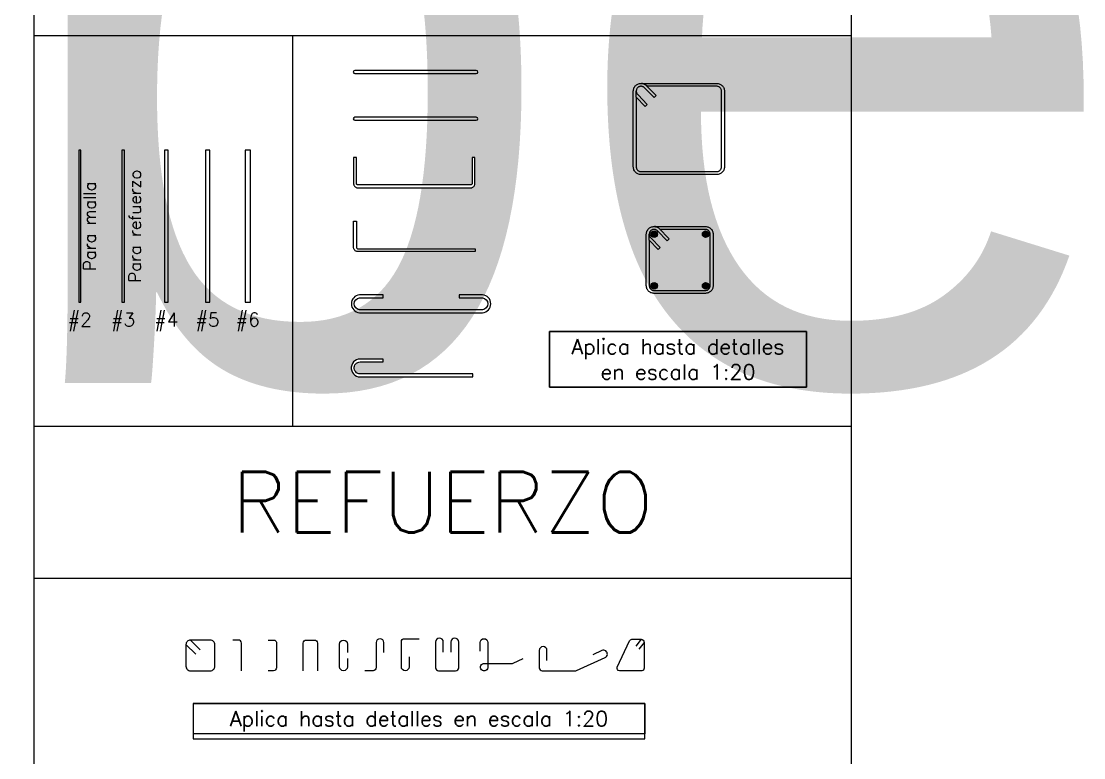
# Model space of a CAD drawing. Header units: millimetres. Extents: x -0.7 to 82.3, y -14.8 to 42.8.
# Drawn here: x 17.405 to 20.903, y 21.333 to 23.757 of the extents above; entities that cross this region are included whole.
import ezdxf
from ezdxf.enums import TextEntityAlignment as Align

# ---------------------------------------------------------------- set-up
doc = ezdxf.new("R2018")
doc.units = ezdxf.units.MM
doc.header["$LTSCALE"] = 0.01
for name, color, linetype in [('FC_BORDES', 4, 'Continuous'), ('FC_COTAS', 1, 'Continuous'), ('FC_R-80', 11, 'Continuous'), ('FC_REFUERZO 2', 1, 'Continuous')]:
    doc.layers.add(name, color=color, linetype=linetype)
doc.styles.add('FC_TEXT1', font='romans.shx')
doc.styles.get("Standard").update_dxf_attribs({"font": 'romans.shx'})

# ---------------------------------------------------------------- blocks, each defined once
blk = doc.blocks.new('*U94')
at = {"color": 0, "lineweight": -2}
blk.add_wipeout([(0.325, 0.0294), (0.4035, 0.0294), (0.4076, 0.0285), (0.4111, 0.0274), (0.4145, 0.0258), (0.4176, 0.0237), (0.4204, 0.0213), (0.4229, 0.0186), (0.4251, 0.0156), (0.4268, 0.0123), (0.4282, 0.0089), (0.4291, 0.0053), (0.4295, 0.0016), (0.4295, -0.0021), (0.429, -0.0058), (0.428, -0.0094), (0.4266, -0.0128), (0.4248, -0.0161), (0.4226, -0.019), (0.42, -0.0217), (0.4171, -0.0241), (0.414, -0.026), (0.4106, -0.0276), (0.4071, -0.0287), (0.4032, -0.0294), (-0.0032, -0.0294), (-0.0071, -0.0287), (-0.0106, -0.0276), (-0.014, -0.026), (-0.0171, -0.0241), (-0.02, -0.0217), (-0.0226, -0.019), (-0.0248, -0.0161), (-0.0266, -0.0128), (-0.028, -0.0094), (-0.029, -0.0058), (-0.0295, -0.0021), (-0.0295, 0.0016), (-0.0291, 0.0053), (-0.0282, 0.0089), (-0.0268, 0.0123), (-0.0251, 0.0156), (-0.0229, 0.0186), (-0.0204, 0.0213), (-0.0176, 0.0237), (-0.0145, 0.0258), (-0.0111, 0.0274), (-0.0076, 0.0285), (-0.004, 0.0293), (-0.0026, 0.0294), (0.075, 0.0294), (0.075, 0.0198), (-0.0022, 0.0198), (-0.0027, 0.0197), (-0.0051, 0.0193), (-0.0075, 0.0185), (-0.0098, 0.0174), (-0.0119, 0.016), (-0.0138, 0.0144), (-0.0155, 0.0126), (-0.0169, 0.0105), (-0.0181, 0.0083), (-0.019, 0.006), (-0.0196, 0.0036), (-0.0199, 0.0011), (-0.0199, -0.0014), (-0.0195, -0.0039), (-0.0189, -0.0063), (-0.0179, -0.0086), (-0.0167, -0.0108), (-0.0152, -0.0128), (-0.0135, -0.0146), (-0.0116, -0.0162), (-0.0094, -0.0175), (-0.0072, -0.0186), (-0.0048, -0.0193), (-0.0024, -0.0198), (0.4024, -0.0198), (0.4048, -0.0193), (0.4072, -0.0186), (0.4094, -0.0175), (0.4116, -0.0162), (0.4135, -0.0146), (0.4152, -0.0128), (0.4167, -0.0108), (0.4179, -0.0086), (0.4189, -0.0063), (0.4195, -0.0039), (0.4199, -0.0014), (0.4199, 0.0011), (0.4196, 0.0036), (0.419, 0.006), (0.4181, 0.0083), (0.4169, 0.0105), (0.4155, 0.0126), (0.4138, 0.0144), (0.4119, 0.016), (0.4098, 0.0174), (0.4075, 0.0185), (0.4051, 0.0193), (0.4025, 0.0198), (0.325, 0.0198)], dxfattribs=at)
blk.add_lwpolyline([(0.325, 0.0198), (0.4021, 0.0198, -0.900773), (0.4021, -0.0198), (-0.0021, -0.0198, -0.900773), (-0.0021, 0.0198), (0.075, 0.0198), (0.075, 0.0294), (-0.0025, 0.0294, 0.917819), (-0.0025, -0.0294), (0.4025, -0.0294), (0.4025, -0.0294, 0.917819), (0.4025, 0.0294), (0.325, 0.0294)], format="xyb", close=True, dxfattribs=at)
blk = doc.blocks.new('*U93')
at = {"color": 0, "lineweight": -2}
blk.add_lwpolyline([(0.4, 0.005), (0, 0.005, 1), (0, -0.005), (0.4, -0.005, 1)], format="xyb", close=True, dxfattribs=at)
blk = doc.blocks.new('*U59')
at = {"color": 0, "ltscale": 1.5}
blk.add_lwpolyline([(-0.1048, -0.0096), (-0.1048, -0.0096)], dxfattribs=at)
blk.add_wipeout([(-0.1228, 0), (0.1247, 0), (0.1273, -0.0001), (0.1299, -0.0006), (0.1325, -0.0012), (0.135, -0.0022), (0.1373, -0.0034), (0.1396, -0.0048), (0.1416, -0.0065), (0.1435, -0.0084), (0.1452, -0.0104), (0.1466, -0.0127), (0.1478, -0.015), (0.1488, -0.0175), (0.1494, -0.0201), (0.1499, -0.0227), (0.15, -0.0253), (0.15, -0.2747), (0.1499, -0.2773), (0.1494, -0.2799), (0.1488, -0.2825), (0.1478, -0.285), (0.1466, -0.2873), (0.1452, -0.2896), (0.1435, -0.2916), (0.1416, -0.2935), (0.1396, -0.2952), (0.1373, -0.2966), (0.135, -0.2978), (0.1325, -0.2988), (0.1299, -0.2994), (0.1273, -0.2999), (0.1247, -0.3), (-0.1247, -0.3), (-0.1273, -0.2999), (-0.1299, -0.2994), (-0.1325, -0.2988), (-0.135, -0.2978), (-0.1373, -0.2966), (-0.1396, -0.2952), (-0.1416, -0.2935), (-0.1435, -0.2916), (-0.1452, -0.2896), (-0.1466, -0.2873), (-0.1478, -0.285), (-0.1488, -0.2825), (-0.1494, -0.2799), (-0.1499, -0.2773), (-0.15, -0.2747), (-0.15, -0.0253), (-0.1499, -0.0227), (-0.1494, -0.0201), (-0.1488, -0.0175), (-0.1478, -0.015), (-0.1466, -0.0127), (-0.1452, -0.0104), (-0.1435, -0.0084), (-0.1416, -0.0065), (-0.1396, -0.0048), (-0.1373, -0.0034), (-0.135, -0.0022), (-0.1325, -0.0012), (-0.1299, -0.0006), (-0.1273, -0.0001), (-0.1247, 0), (-0.122, -0.0001), (-0.1194, -0.0006), (-0.1168, -0.0012), (-0.1144, -0.0022), (-0.112, -0.0034), (-0.1098, -0.0048), (-0.1084, -0.006), (-0.075, -0.0403), (-0.0818, -0.047), (-0.113, -0.0148), (-0.1141, -0.0137), (-0.1154, -0.0126), (-0.1168, -0.0117), (-0.1183, -0.011), (-0.1198, -0.0104), (-0.1214, -0.01), (-0.123, -0.0097), (-0.1247, -0.0096), (-0.1263, -0.0097), (-0.1279, -0.01), (-0.1295, -0.0104), (-0.1311, -0.011), (-0.1325, -0.0117), (-0.1339, -0.0126), (-0.1352, -0.0137), (-0.1363, -0.0148), (-0.1374, -0.0161), (-0.1383, -0.0175), (-0.139, -0.0189), (-0.1396, -0.0205), (-0.14, -0.0221), (-0.1403, -0.0237), (-0.1404, -0.0253), (-0.1403, -0.027), (-0.14, -0.0286), (-0.1396, -0.0302), (-0.139, -0.0317), (-0.1383, -0.0332), (-0.1374, -0.0346), (-0.1363, -0.0359), (-0.1352, -0.037), (-0.1341, -0.0379), (-0.1045, -0.0691), (-0.1115, -0.0757), (-0.1404, -0.0452), (-0.1404, -0.2747), (-0.1403, -0.2763), (-0.14, -0.2779), (-0.1396, -0.2795), (-0.139, -0.2811), (-0.1383, -0.2825), (-0.1374, -0.2839), (-0.1363, -0.2852), (-0.1352, -0.2863), (-0.1339, -0.2874), (-0.1325, -0.2883), (-0.1311, -0.289), (-0.1295, -0.2896), (-0.1279, -0.29), (-0.1263, -0.2903), (-0.1247, -0.2904), (0.1247, -0.2904), (0.1263, -0.2903), (0.1279, -0.29), (0.1295, -0.2896), (0.1311, -0.289), (0.1325, -0.2883), (0.1339, -0.2874), (0.1352, -0.2863), (0.1363, -0.2852), (0.1374, -0.2839), (0.1383, -0.2825), (0.139, -0.2811), (0.1396, -0.2795), (0.14, -0.2779), (0.1403, -0.2763), (0.1404, -0.2747), (0.1404, -0.0253), (0.1403, -0.0237), (0.14, -0.0221), (0.1396, -0.0205), (0.139, -0.0189), (0.1383, -0.0175), (0.1374, -0.0161), (0.1363, -0.0148), (0.1352, -0.0137), (0.1339, -0.0126), (0.1325, -0.0117), (0.1311, -0.011), (0.1295, -0.0104), (0.1279, -0.01), (0.1263, -0.0097), (0.1257, -0.0097), (-0.1046, -0.0097), (-0.1083, -0.0059), (-0.1097, -0.0048), (-0.1119, -0.0033), (-0.1143, -0.0021), (-0.1168, -0.0011), (-0.1194, -0.0005), (-0.122, 0)], dxfattribs=at)
blk.add_lwpolyline([(-0.1228, 0), (0.1247, 0), (0.1273, -0.0001), (0.1299, -0.0006), (0.1325, -0.0012), (0.135, -0.0022), (0.1373, -0.0034), (0.1396, -0.0048), (0.1416, -0.0065), (0.1435, -0.0084), (0.1452, -0.0104), (0.1466, -0.0127), (0.1478, -0.015), (0.1488, -0.0175), (0.1494, -0.0201), (0.1499, -0.0227), (0.15, -0.0253), (0.15, -0.2747), (0.1499, -0.2773), (0.1494, -0.2799), (0.1488, -0.2825), (0.1478, -0.285), (0.1466, -0.2873), (0.1452, -0.2896), (0.1435, -0.2916), (0.1416, -0.2935), (0.1396, -0.2952), (0.1373, -0.2966), (0.135, -0.2978), (0.1325, -0.2988), (0.1299, -0.2994), (0.1273, -0.2999), (0.1247, -0.3), (-0.1247, -0.3), (-0.1273, -0.2999), (-0.1299, -0.2994), (-0.1325, -0.2988), (-0.135, -0.2978), (-0.1373, -0.2966), (-0.1396, -0.2952), (-0.1416, -0.2935), (-0.1435, -0.2916), (-0.1452, -0.2896), (-0.1466, -0.2873), (-0.1478, -0.285), (-0.1488, -0.2825), (-0.1494, -0.2799), (-0.1499, -0.2773), (-0.15, -0.2747), (-0.15, -0.0253), (-0.1499, -0.0227), (-0.1494, -0.0201), (-0.1488, -0.0175), (-0.1478, -0.015), (-0.1466, -0.0127), (-0.1452, -0.0104), (-0.1435, -0.0084), (-0.1416, -0.0065), (-0.1396, -0.0048), (-0.1373, -0.0034), (-0.135, -0.0022), (-0.1325, -0.0012), (-0.1299, -0.0006), (-0.1273, -0.0001), (-0.1247, 0), (-0.122, -0.0001), (-0.1194, -0.0006), (-0.1168, -0.0012), (-0.1144, -0.0022), (-0.112, -0.0034), (-0.1098, -0.0048), (-0.1084, -0.006), (-0.075, -0.0403), (-0.0818, -0.047), (-0.113, -0.0148), (-0.1141, -0.0137), (-0.1154, -0.0126), (-0.1168, -0.0117), (-0.1183, -0.011), (-0.1198, -0.0104), (-0.1214, -0.01), (-0.123, -0.0097), (-0.1247, -0.0096), (-0.1263, -0.0097), (-0.1279, -0.01), (-0.1295, -0.0104), (-0.1311, -0.011), (-0.1325, -0.0117), (-0.1339, -0.0126), (-0.1352, -0.0137), (-0.1363, -0.0148), (-0.1374, -0.0161), (-0.1383, -0.0175), (-0.139, -0.0189), (-0.1396, -0.0205), (-0.14, -0.0221), (-0.1403, -0.0237), (-0.1404, -0.0253), (-0.1403, -0.027), (-0.14, -0.0286), (-0.1396, -0.0302), (-0.139, -0.0317), (-0.1383, -0.0332), (-0.1374, -0.0346), (-0.1363, -0.0359), (-0.1352, -0.037), (-0.1341, -0.0379), (-0.1045, -0.0691), (-0.1115, -0.0757), (-0.1404, -0.0452), (-0.1404, -0.2747), (-0.1403, -0.2763), (-0.14, -0.2779), (-0.1396, -0.2795), (-0.139, -0.2811), (-0.1383, -0.2825), (-0.1374, -0.2839), (-0.1363, -0.2852), (-0.1352, -0.2863), (-0.1339, -0.2874), (-0.1325, -0.2883), (-0.1311, -0.289), (-0.1295, -0.2896), (-0.1279, -0.29), (-0.1263, -0.2903), (-0.1247, -0.2904), (0.1247, -0.2904), (0.1263, -0.2903), (0.1279, -0.29), (0.1295, -0.2896), (0.1311, -0.289), (0.1325, -0.2883), (0.1339, -0.2874), (0.1352, -0.2863), (0.1363, -0.2852), (0.1374, -0.2839), (0.1383, -0.2825), (0.139, -0.2811), (0.1396, -0.2795), (0.14, -0.2779), (0.1403, -0.2763), (0.1404, -0.2747), (0.1404, -0.0253), (0.1403, -0.0237), (0.14, -0.0221), (0.1396, -0.0205), (0.139, -0.0189), (0.1383, -0.0175), (0.1374, -0.0161), (0.1363, -0.0148), (0.1352, -0.0137), (0.1339, -0.0126), (0.1325, -0.0117), (0.1311, -0.011), (0.1295, -0.0104), (0.1279, -0.01), (0.1263, -0.0097), (0.1257, -0.0097), (-0.1046, -0.0097), (-0.1083, -0.0059), (-0.1097, -0.0048), (-0.1119, -0.0033), (-0.1143, -0.0021), (-0.1168, -0.0011), (-0.1194, -0.0005), (-0.122, 0)], close=True, dxfattribs=at)
blk.add_lwpolyline([(-0.1404, -0.0452), (-0.1404, -0.0253)], dxfattribs=at)
blk = doc.blocks.new('*U57')
at = {"layer": 'FC_REFUERZO 2'}
h = blk.add_hatch(color=256, dxfattribs=at)
h.dxf.hatch_style = 1
edge = h.paths.add_edge_path()
edge.add_arc((0, 0), 0.0119, 0, 360, ccw=False)
blk.add_circle((0, 0), 0.0119, dxfattribs=at)
blk = doc.blocks.new('*U60')
at = {"color": 0, "ltscale": 1.5}
blk.add_lwpolyline([(0.0852, -0.0496), (0.0852, -0.0496)], dxfattribs=at)
blk.add_wipeout([(0.0672, -0.04), (0.2347, -0.04), (0.2373, -0.0401), (0.2399, -0.0406), (0.2425, -0.0412), (0.245, -0.0422), (0.2473, -0.0434), (0.2496, -0.0448), (0.2516, -0.0465), (0.2535, -0.0484), (0.2552, -0.0504), (0.2566, -0.0527), (0.2578, -0.055), (0.2588, -0.0575), (0.2594, -0.0601), (0.2599, -0.0627), (0.26, -0.0653), (0.26, -0.2347), (0.2599, -0.2373), (0.2594, -0.2399), (0.2588, -0.2425), (0.2578, -0.245), (0.2566, -0.2473), (0.2552, -0.2496), (0.2535, -0.2516), (0.2516, -0.2535), (0.2496, -0.2552), (0.2473, -0.2566), (0.245, -0.2578), (0.2425, -0.2588), (0.2399, -0.2594), (0.2373, -0.2599), (0.2347, -0.26), (0.0653, -0.26), (0.0627, -0.2599), (0.0601, -0.2594), (0.0575, -0.2588), (0.055, -0.2578), (0.0527, -0.2566), (0.0504, -0.2552), (0.0484, -0.2535), (0.0465, -0.2516), (0.0448, -0.2496), (0.0434, -0.2473), (0.0422, -0.245), (0.0412, -0.2425), (0.0406, -0.2399), (0.0401, -0.2373), (0.04, -0.2347), (0.04, -0.0653), (0.0401, -0.0627), (0.0406, -0.0601), (0.0412, -0.0575), (0.0422, -0.055), (0.0434, -0.0527), (0.0448, -0.0504), (0.0465, -0.0484), (0.0484, -0.0465), (0.0504, -0.0448), (0.0527, -0.0434), (0.055, -0.0422), (0.0575, -0.0412), (0.0601, -0.0406), (0.0627, -0.0401), (0.0653, -0.04), (0.068, -0.0401), (0.0706, -0.0406), (0.0732, -0.0412), (0.0756, -0.0422), (0.078, -0.0434), (0.0802, -0.0448), (0.0816, -0.046), (0.115, -0.0803), (0.1082, -0.087), (0.077, -0.0548), (0.0759, -0.0537), (0.0746, -0.0526), (0.0732, -0.0517), (0.0717, -0.051), (0.0702, -0.0504), (0.0686, -0.05), (0.067, -0.0497), (0.0653, -0.0496), (0.0637, -0.0497), (0.0621, -0.05), (0.0605, -0.0504), (0.0589, -0.051), (0.0575, -0.0517), (0.0561, -0.0526), (0.0548, -0.0537), (0.0537, -0.0548), (0.0526, -0.0561), (0.0517, -0.0575), (0.051, -0.0589), (0.0504, -0.0605), (0.05, -0.0621), (0.0497, -0.0637), (0.0496, -0.0653), (0.0497, -0.067), (0.05, -0.0686), (0.0504, -0.0702), (0.051, -0.0717), (0.0517, -0.0732), (0.0526, -0.0746), (0.0537, -0.0759), (0.0548, -0.077), (0.0559, -0.0779), (0.0855, -0.1091), (0.0785, -0.1157), (0.0496, -0.0852), (0.0496, -0.2347), (0.0497, -0.2363), (0.05, -0.2379), (0.0504, -0.2395), (0.051, -0.2411), (0.0517, -0.2425), (0.0526, -0.2439), (0.0537, -0.2452), (0.0548, -0.2463), (0.0561, -0.2474), (0.0575, -0.2483), (0.0589, -0.249), (0.0605, -0.2496), (0.0621, -0.25), (0.0637, -0.2503), (0.0653, -0.2504), (0.2347, -0.2504), (0.2363, -0.2503), (0.2379, -0.25), (0.2395, -0.2496), (0.2411, -0.249), (0.2425, -0.2483), (0.2439, -0.2474), (0.2452, -0.2463), (0.2463, -0.2452), (0.2474, -0.2439), (0.2483, -0.2425), (0.249, -0.2411), (0.2496, -0.2395), (0.25, -0.2379), (0.2503, -0.2363), (0.2504, -0.2347), (0.2504, -0.0653), (0.2503, -0.0637), (0.25, -0.0621), (0.2496, -0.0605), (0.249, -0.0589), (0.2483, -0.0575), (0.2474, -0.0561), (0.2463, -0.0548), (0.2452, -0.0537), (0.2439, -0.0526), (0.2425, -0.0517), (0.2411, -0.051), (0.2395, -0.0504), (0.2379, -0.05), (0.2363, -0.0497), (0.2357, -0.0497), (0.0854, -0.0497), (0.0817, -0.0459), (0.0803, -0.0448), (0.0781, -0.0433), (0.0757, -0.0421), (0.0732, -0.0411), (0.0706, -0.0405), (0.068, -0.04)], dxfattribs=at)
blk.add_lwpolyline([(0.0672, -0.04), (0.2347, -0.04), (0.2373, -0.0401), (0.2399, -0.0406), (0.2425, -0.0412), (0.245, -0.0422), (0.2473, -0.0434), (0.2496, -0.0448), (0.2516, -0.0465), (0.2535, -0.0484), (0.2552, -0.0504), (0.2566, -0.0527), (0.2578, -0.055), (0.2588, -0.0575), (0.2594, -0.0601), (0.2599, -0.0627), (0.26, -0.0653), (0.26, -0.2347), (0.2599, -0.2373), (0.2594, -0.2399), (0.2588, -0.2425), (0.2578, -0.245), (0.2566, -0.2473), (0.2552, -0.2496), (0.2535, -0.2516), (0.2516, -0.2535), (0.2496, -0.2552), (0.2473, -0.2566), (0.245, -0.2578), (0.2425, -0.2588), (0.2399, -0.2594), (0.2373, -0.2599), (0.2347, -0.26), (0.0653, -0.26), (0.0627, -0.2599), (0.0601, -0.2594), (0.0575, -0.2588), (0.055, -0.2578), (0.0527, -0.2566), (0.0504, -0.2552), (0.0484, -0.2535), (0.0465, -0.2516), (0.0448, -0.2496), (0.0434, -0.2473), (0.0422, -0.245), (0.0412, -0.2425), (0.0406, -0.2399), (0.0401, -0.2373), (0.04, -0.2347), (0.04, -0.0653), (0.0401, -0.0627), (0.0406, -0.0601), (0.0412, -0.0575), (0.0422, -0.055), (0.0434, -0.0527), (0.0448, -0.0504), (0.0465, -0.0484), (0.0484, -0.0465), (0.0504, -0.0448), (0.0527, -0.0434), (0.055, -0.0422), (0.0575, -0.0412), (0.0601, -0.0406), (0.0627, -0.0401), (0.0653, -0.04), (0.068, -0.0401), (0.0706, -0.0406), (0.0732, -0.0412), (0.0756, -0.0422), (0.078, -0.0434), (0.0802, -0.0448), (0.0816, -0.046), (0.115, -0.0803), (0.1082, -0.087), (0.077, -0.0548), (0.0759, -0.0537), (0.0746, -0.0526), (0.0732, -0.0517), (0.0717, -0.051), (0.0702, -0.0504), (0.0686, -0.05), (0.067, -0.0497), (0.0653, -0.0496), (0.0637, -0.0497), (0.0621, -0.05), (0.0605, -0.0504), (0.0589, -0.051), (0.0575, -0.0517), (0.0561, -0.0526), (0.0548, -0.0537), (0.0537, -0.0548), (0.0526, -0.0561), (0.0517, -0.0575), (0.051, -0.0589), (0.0504, -0.0605), (0.05, -0.0621), (0.0497, -0.0637), (0.0496, -0.0653), (0.0497, -0.067), (0.05, -0.0686), (0.0504, -0.0702), (0.051, -0.0717), (0.0517, -0.0732), (0.0526, -0.0746), (0.0537, -0.0759), (0.0548, -0.077), (0.0559, -0.0779), (0.0855, -0.1091), (0.0785, -0.1157), (0.0496, -0.0852), (0.0496, -0.2347), (0.0497, -0.2363), (0.05, -0.2379), (0.0504, -0.2395), (0.051, -0.2411), (0.0517, -0.2425), (0.0526, -0.2439), (0.0537, -0.2452), (0.0548, -0.2463), (0.0561, -0.2474), (0.0575, -0.2483), (0.0589, -0.249), (0.0605, -0.2496), (0.0621, -0.25), (0.0637, -0.2503), (0.0653, -0.2504), (0.2347, -0.2504), (0.2363, -0.2503), (0.2379, -0.25), (0.2395, -0.2496), (0.2411, -0.249), (0.2425, -0.2483), (0.2439, -0.2474), (0.2452, -0.2463), (0.2463, -0.2452), (0.2474, -0.2439), (0.2483, -0.2425), (0.249, -0.2411), (0.2496, -0.2395), (0.25, -0.2379), (0.2503, -0.2363), (0.2504, -0.2347), (0.2504, -0.0653), (0.2503, -0.0637), (0.25, -0.0621), (0.2496, -0.0605), (0.249, -0.0589), (0.2483, -0.0575), (0.2474, -0.0561), (0.2463, -0.0548), (0.2452, -0.0537), (0.2439, -0.0526), (0.2425, -0.0517), (0.2411, -0.051), (0.2395, -0.0504), (0.2379, -0.05), (0.2363, -0.0497), (0.2357, -0.0497), (0.0854, -0.0497), (0.0817, -0.0459), (0.0803, -0.0448), (0.0781, -0.0433), (0.0757, -0.0421), (0.0732, -0.0411), (0.0706, -0.0405), (0.068, -0.04)], close=True, dxfattribs=at)
blk.add_lwpolyline([(0.0496, -0.0852), (0.0496, -0.0653)], dxfattribs=at)
at = {"layer": 'FC_REFUERZO 2', "ltscale": 0.9, "xscale": 0.9, "yscale": 0.9, "zscale": 0.9}
for p in [(0.0659, -0.065), (0.2354, -0.065), (0.0659, -0.2353), (0.2354, -0.2351)]:
    blk.add_blockref('*U57', p, dxfattribs=at)
blk = doc.blocks.new('*U65')
at = {"layer": 'FC_R-80', "lineweight": 30, "flags": 104}
blk.add_attdef('DIRECCIÓN', text='', height=0.002, dxfattribs=at).set_placement((0.000002, 0.002353, 0), align=Align.MIDDLE_CENTER)
blk = doc.blocks.new('FC_B_Gancho tipo 4')
at = {"ltscale": 0.6}
blk.add_wipeout([(0.0148, 0.0096), (0.0141, 0.0097), (0.0135, 0.0098), (0.0128, 0.0101), (0.0122, 0.0104), (0.0117, 0.0108), (0.0112, 0.0112), (0.0107, 0.0117), (0.0103, 0.0123), (0.01, 0.0129), (0.0098, 0.0135), (0.0097, 0.0142), (0.0096, 0.0149), (0.0096, 0.1), (0, 0.1), (0, 0.0146), (0.0002, 0.0128), (0.0006, 0.0109), (0.0012, 0.0091), (0.002, 0.0075), (0.0031, 0.0059), (0.0043, 0.0045), (0.0057, 0.0032), (0.0073, 0.0021), (0.0089, 0.0013), (0.0107, 0.0006), (0.0125, 0.0002), (0.0144, 0), (0.3856, 0), (0.3875, 0.0002), (0.3893, 0.0006), (0.3911, 0.0013), (0.3928, 0.0021), (0.3943, 0.0032), (0.3957, 0.0045), (0.3969, 0.0059), (0.398, 0.0075), (0.3988, 0.0091), (0.3995, 0.0109), (0.3998, 0.0128), (0.4, 0.0146), (0.4, 0.1), (0.3904, 0.1), (0.3904, 0.0149), (0.3903, 0.0142), (0.3902, 0.0135), (0.39, 0.0129), (0.3897, 0.0123), (0.3893, 0.0117), (0.3889, 0.0112), (0.3883, 0.0108), (0.3878, 0.0104), (0.3872, 0.0101), (0.3866, 0.0098), (0.3859, 0.0097), (0.3852, 0.0096)], dxfattribs=at)
blk.add_lwpolyline([(0.0148, 0.0096), (0.0141, 0.0097), (0.0135, 0.0098), (0.0128, 0.0101), (0.0122, 0.0104), (0.0117, 0.0108), (0.0112, 0.0112), (0.0107, 0.0117), (0.0103, 0.0123), (0.01, 0.0129), (0.0098, 0.0135), (0.0097, 0.0142), (0.0096, 0.0149), (0.0096, 0.1), (0, 0.1), (0, 0.0146), (0.0002, 0.0128), (0.0006, 0.0109), (0.0012, 0.0091), (0.002, 0.0075), (0.0031, 0.0059), (0.0043, 0.0045), (0.0057, 0.0032), (0.0073, 0.0021), (0.0089, 0.0013), (0.0107, 0.0006), (0.0125, 0.0002), (0.0144, 0), (0.3856, 0), (0.3875, 0.0002), (0.3893, 0.0006), (0.3911, 0.0013), (0.3928, 0.0021), (0.3943, 0.0032), (0.3957, 0.0045), (0.3969, 0.0059), (0.398, 0.0075), (0.3988, 0.0091), (0.3995, 0.0109), (0.3998, 0.0128), (0.4, 0.0146), (0.4, 0.1), (0.3904, 0.1), (0.3904, 0.0149), (0.3903, 0.0142), (0.3902, 0.0135), (0.39, 0.0129), (0.3897, 0.0123), (0.3893, 0.0117), (0.3889, 0.0112), (0.3883, 0.0108), (0.3878, 0.0104), (0.3872, 0.0101), (0.3866, 0.0098), (0.3859, 0.0097), (0.3852, 0.0096)], close=True, dxfattribs=at)
blk = doc.blocks.new('*U96')
at = {"color": 0, "ltscale": 0.6}
blk.add_wipeout([(0.4001, 0), (0.0144, 0), (0.0125, 0.0002), (0.0107, 0.0006), (0.0089, 0.0013), (0.0073, 0.0021), (0.0057, 0.0032), (0.0043, 0.0045), (0.0031, 0.0059), (0.002, 0.0075), (0.0012, 0.0091), (0.0006, 0.0109), (0.0002, 0.0128), (0, 0.0146), (0, 0.1001), (0.0096, 0.1001), (0.0096, 0.0149), (0.0097, 0.0142), (0.0098, 0.0135), (0.01, 0.0129), (0.0103, 0.0123), (0.0107, 0.0117), (0.0112, 0.0112), (0.0117, 0.0108), (0.0122, 0.0104), (0.0128, 0.0101), (0.0135, 0.0098), (0.0141, 0.0097), (0.0148, 0.0096), (0.4001, 0.0096)], dxfattribs=at).dxf.layer = 'FC_COTAS'
blk.add_lwpolyline([(0.4001, 0), (0.0144, 0), (0.0125, 0.0002), (0.0107, 0.0006), (0.0089, 0.0013), (0.0073, 0.0021), (0.0057, 0.0032), (0.0043, 0.0045), (0.0031, 0.0059), (0.002, 0.0075), (0.0012, 0.0091), (0.0006, 0.0109), (0.0002, 0.0128), (0, 0.0146), (0, 0.1001), (0.0096, 0.1001), (0.0096, 0.0149), (0.0097, 0.0142), (0.0098, 0.0135), (0.01, 0.0129), (0.0103, 0.0123), (0.0107, 0.0117), (0.0112, 0.0112), (0.0117, 0.0108), (0.0122, 0.0104), (0.0128, 0.0101), (0.0135, 0.0098), (0.0141, 0.0097), (0.0148, 0.0096), (0.4001, 0.0096)], close=True, dxfattribs=at)
blk = doc.blocks.new('*U98')
at = {"ltscale": 0.6}
blk.add_wipeout([(0.3703, -0.0198), (0, -0.0198), (-0.0046, -0.0193), (-0.0085, -0.018), (-0.0121, -0.016), (-0.0152, -0.0132), (-0.0176, -0.0099), (-0.0193, -0.0061), (-0.0201, -0.0021), (-0.0201, 0.0021), (-0.0193, 0.0061), (-0.0176, 0.0099), (-0.0152, 0.0132), (-0.0121, 0.016), (-0.0085, 0.018), (-0.0046, 0.0193), (0, 0.0198), (0.075, 0.0198), (0.075, 0.0294), (-0.0005, 0.0294), (-0.0066, 0.0287), (-0.0125, 0.0268), (-0.0178, 0.0238), (-0.0223, 0.0197), (-0.0259, 0.0147), (-0.0284, 0.0091), (-0.0297, 0.0031), (-0.0297, -0.0031), (-0.0284, -0.0091), (-0.0259, -0.0147), (-0.0223, -0.0197), (-0.0178, -0.0238), (-0.0125, -0.0268), (-0.0066, -0.0287), (-0.0005, -0.0294), (0.3703, -0.0294)], dxfattribs=at).dxf.layer = 'FC_COTAS'
at = {"color": 0, "ltscale": 0.6}
blk.add_lwpolyline([(0.3703, -0.0198), (0, -0.0198), (-0.0046, -0.0193), (-0.0085, -0.018), (-0.0121, -0.016), (-0.0152, -0.0132), (-0.0176, -0.0099), (-0.0193, -0.0061), (-0.0201, -0.0021), (-0.0201, 0.0021), (-0.0193, 0.0061), (-0.0176, 0.0099), (-0.0152, 0.0132), (-0.0121, 0.016), (-0.0085, 0.018), (-0.0046, 0.0193), (0, 0.0198), (0.075, 0.0198), (0.075, 0.0294), (-0.0005, 0.0294), (-0.0066, 0.0287), (-0.0125, 0.0268), (-0.0178, 0.0238), (-0.0223, 0.0197), (-0.0259, 0.0147), (-0.0284, 0.0091), (-0.0297, 0.0031), (-0.0297, -0.0031), (-0.0284, -0.0091), (-0.0259, -0.0147), (-0.0223, -0.0197), (-0.0178, -0.0238), (-0.0125, -0.0268), (-0.0066, -0.0287), (-0.0005, -0.0294), (0.3703, -0.0294)], close=True, dxfattribs=at)
blk = doc.blocks.new('*U100')
at = {"color": 0, "lineweight": -2}
blk.add_lwpolyline([(0.2, 0.005), (-0.2, 0.005, 1), (-0.2, -0.005), (0.2, -0.005, 1)], format="xyb", close=True, dxfattribs=at)

msp = doc.modelspace()

# ---------------------------------------------------------------- linework, layer by layer
at = {"layer": 'FC_BORDES'}
for p, q in [((17.947, 21.7057), (17.9791, 21.6736)), ((17.962, 21.7207), (17.9941, 21.6886))]:
    msp.add_line(p, q, dxfattribs=at)
at = {"layer": 'FC_BORDES', "ltscale": 1.5}
msp.add_lwpolyline([(0, 42.7823), (20.1371, 42.7823), (20.1371, 0), (0, 0)], close=True, dxfattribs=at)
for points in [[(17.4466, 25.9381), (17.4466, 21.2725)], [(17.4466, 23.7104), (20.1371, 23.7104)], [(18.2975, 23.7104), (18.2975, 22.4241)], [(17.4466, 22.4241), (20.1371, 22.4241)], [(17.4466, 21.9241), (20.1371, 21.9241)]]:
    msp.add_lwpolyline(points, dxfattribs=at)
at = {"layer": 'FC_BORDES'}
for points in [[(18.5986, 21.6792), (18.5986, 21.7121, 1), (18.5732, 21.7121), (18.5732, 21.6295, -0.414214), (18.5632, 21.6195), (18.5355, 21.6195)], [(18.6816, 21.6651), (18.6816, 21.6322, -1), (18.6561, 21.6322), (18.6561, 21.7148), (18.6561, 21.7148, -0.414214), (18.6661, 21.7248), (18.7149, 21.7248)], [(18.7943, 21.6811), (18.7943, 21.714, 1), (18.7689, 21.714), (18.7689, 21.6293, 0.414214), (18.7789, 21.6193), (18.8349, 21.6193, 0.414214), (18.8449, 21.6293), (18.8449, 21.714, 1), (18.8194, 21.714), (18.8194, 21.6811)], [(18.9153, 21.6844), (18.9153, 21.7123, -1), (18.9408, 21.7123), (18.9408, 21.6334, -3.112372), (18.9308, 21.6434), (19.0197, 21.6434, 0.106109), (19.0238, 21.6443), (19.0575, 21.6595)], [(18.1298, 21.6195), (18.1298, 21.7107, 0.414214), (18.1198, 21.7207), (18.1017, 21.7207)], [(18.2172, 21.7207), (18.2353, 21.7207, -0.112673), (18.2397, 21.7197, -0.288095), (18.2453, 21.7107), (18.2453, 21.6295, -0.414214), (18.2353, 21.6195), (18.2172, 21.6195)], [(18.3332, 21.6195), (18.3332, 21.7107, -0.414214), (18.3432, 21.7207), (18.3697, 21.7207, -0.414214), (18.3797, 21.7107), (18.3797, 21.6195)], [(18.4784, 21.6601), (18.4784, 21.6322, -1), (18.453, 21.6322), (18.453, 21.7074, -1), (18.4784, 21.7074), (18.4784, 21.6796)], [(19.1356, 21.6534), (19.1356, 21.6863, 1), (19.1102, 21.6863), (19.1102, 21.6293, 0.414214), (19.1202, 21.6193), (19.2283, 21.6193, 0.106109), (19.2324, 21.6202), (19.3269, 21.6627, 1), (19.3165, 21.6859), (19.2865, 21.6724)]]:
    msp.add_lwpolyline(points, format="xyb", dxfattribs=at)
for points in [[(19.4073, 21.7183, -0.292883), (19.4146, 21.723), (19.4455, 21.723, -0.424488), (19.4555, 21.7126), (19.4556, 21.6275, -0.414214), (19.4476, 21.6195), (19.3743, 21.6195, -0.546931), (19.3671, 21.6308)], [(17.962, 21.6195), (18.0273, 21.6195, 0.414214), (18.0423, 21.6345), (18.0423, 21.7057, 0.414214), (18.0273, 21.7207), (17.962, 21.7207, 0.414214), (17.947, 21.7057), (17.947, 21.6345, 0.414214)]]:
    msp.add_lwpolyline(points, format="xyb", close=True, dxfattribs=at)
for points in [[(19.4455, 21.723), (19.4276, 21.7007)], [(19.4555, 21.7126), (19.4376, 21.6903)]]:
    msp.add_lwpolyline(points, dxfattribs=at)
at = {"layer": 'FC_R-80'}
for points in [[(19.1441, 22.7362), (19.1441, 22.5528), (19.9898, 22.5528), (19.9898, 22.7362)], [(17.9713, 21.5117), (17.9713, 21.3951), (19.4576, 21.3951), (19.4576, 21.5117)]]:
    msp.add_lwpolyline(points, close=True, dxfattribs=at)
at = {"layer": 'FC_REFUERZO 2', "ltscale": 0.6}
for points in [[(17.5944, 23.3326), (17.5944, 22.8326), (17.6007, 22.8326), (17.6007, 23.3326)], [(17.7354, 23.3326), (17.7354, 22.8326), (17.745, 22.8326), (17.745, 23.3326)], [(17.8763, 23.3326), (17.8763, 22.8326), (17.889, 22.8326), (17.889, 23.3326)], [(18.0111, 23.3326), (18.0111, 22.8326), (18.0254, 22.8326), (18.0254, 23.3326)], [(18.1422, 23.3326), (18.1422, 22.8326), (18.1591, 22.8326), (18.1591, 23.3326)]]:
    msp.add_lwpolyline(points, close=True, dxfattribs=at)

# ---------------------------------------------------------------- texts
at = {"layer": 'FC_R-80', "char_height": 0.04, "attachment_point": 5, "rotation": 90, "style": 'FC_TEXT1'}
for s, insert, width in [('Para refuerzo', (17.779, 23.0826), 0.417543), ('Para malla', (17.63, 23.0826), 0.329924)]:
    msp.add_mtext(s, dxfattribs=dict(at, insert=insert, width=width))
at = {"layer": 'FC_R-80', "attachment_point": 5, "style": 'FC_TEXT1'}
for s, insert, char_height, width in [('#2', (17.5975, 22.7675), 0.045, 0.081879), ('#3', (17.7402, 22.7675), 0.045, 0.081879), ('#4', (17.8826, 22.7675), 0.045, 0.081879), ('#5', (18.0182, 22.7675), 0.045, 0.081879), ('#6', (18.1506, 22.7675), 0.045, 0.081879), ('REFUERZO', (18.7919, 22.1741), 0.2, 1.516286)]:
    msp.add_mtext(s, dxfattribs=dict(at, insert=insert, char_height=char_height, width=width))
at = {"layer": 'FC_R-80', "char_height": 0.05, "attachment_point": 5, "style": 'FC_TEXT1', "bg_fill": 16, "box_fill_scale": 1.5, "bg_fill_color": 256, "bg_fill_transparency": 0}
for insert, width in [((19.5669, 22.6445), 0.795738), ((18.7145, 21.4534), 1.436214)]:
    msp.add_mtext('Aplica hasta detalles en escala 1:20', dxfattribs=dict(at, insert=insert, width=width))

# ---------------------------------------------------------------- next in the draw order: block references
at = {"layer": 'FC_REFUERZO 2'}
for name, p in [('*U93', (18.5028, 23.5898)), ('*U59', (19.5698, 23.5525))]:
    msp.add_blockref(name, p, dxfattribs=at)
at = {"layer": 'FC_REFUERZO 2', "ltscale": 0.6}
msp.add_blockref('*U60', (19.4226, 23.1215), dxfattribs=at)
at = {"layer": 'FC_REFUERZO 2', "ltscale": 0.9}
msp.add_blockref('*U94', (18.521, 22.8273), dxfattribs=at)

# ---------------------------------------------------------------- next in the draw order: block references
at = {"layer": 'FC_COTAS'}
ref = msp.add_blockref('*U65', (13.2435, 24.8317), dxfattribs=dict(at, xscale=100, yscale=100, zscale=100))
lines = msp.add_mtext('Sube', dxfattribs={"layer": 'FC_R-80', "insert": (13.2437, 25.067, 0), "char_height": 2.5, "attachment_point": 1})
ref.add_attrib('DIRECCIÓN', '', (13.2437, 25.067, 0), dxfattribs={"flags": 104}).embed_mtext(lines)

# ---------------------------------------------------------------- next in the draw order: block references
at = {"layer": 'FC_REFUERZO 2'}
for name, p in [('*U100', (18.7028, 23.4361)), ('FC_B_Gancho tipo 4', (18.4986, 23.2085)), ('*U96', (18.4986, 22.9987)), ('*U98', (18.521, 22.616))]:
    msp.add_blockref(name, p, dxfattribs=at)

doc.saveas('drawing.dxf')
